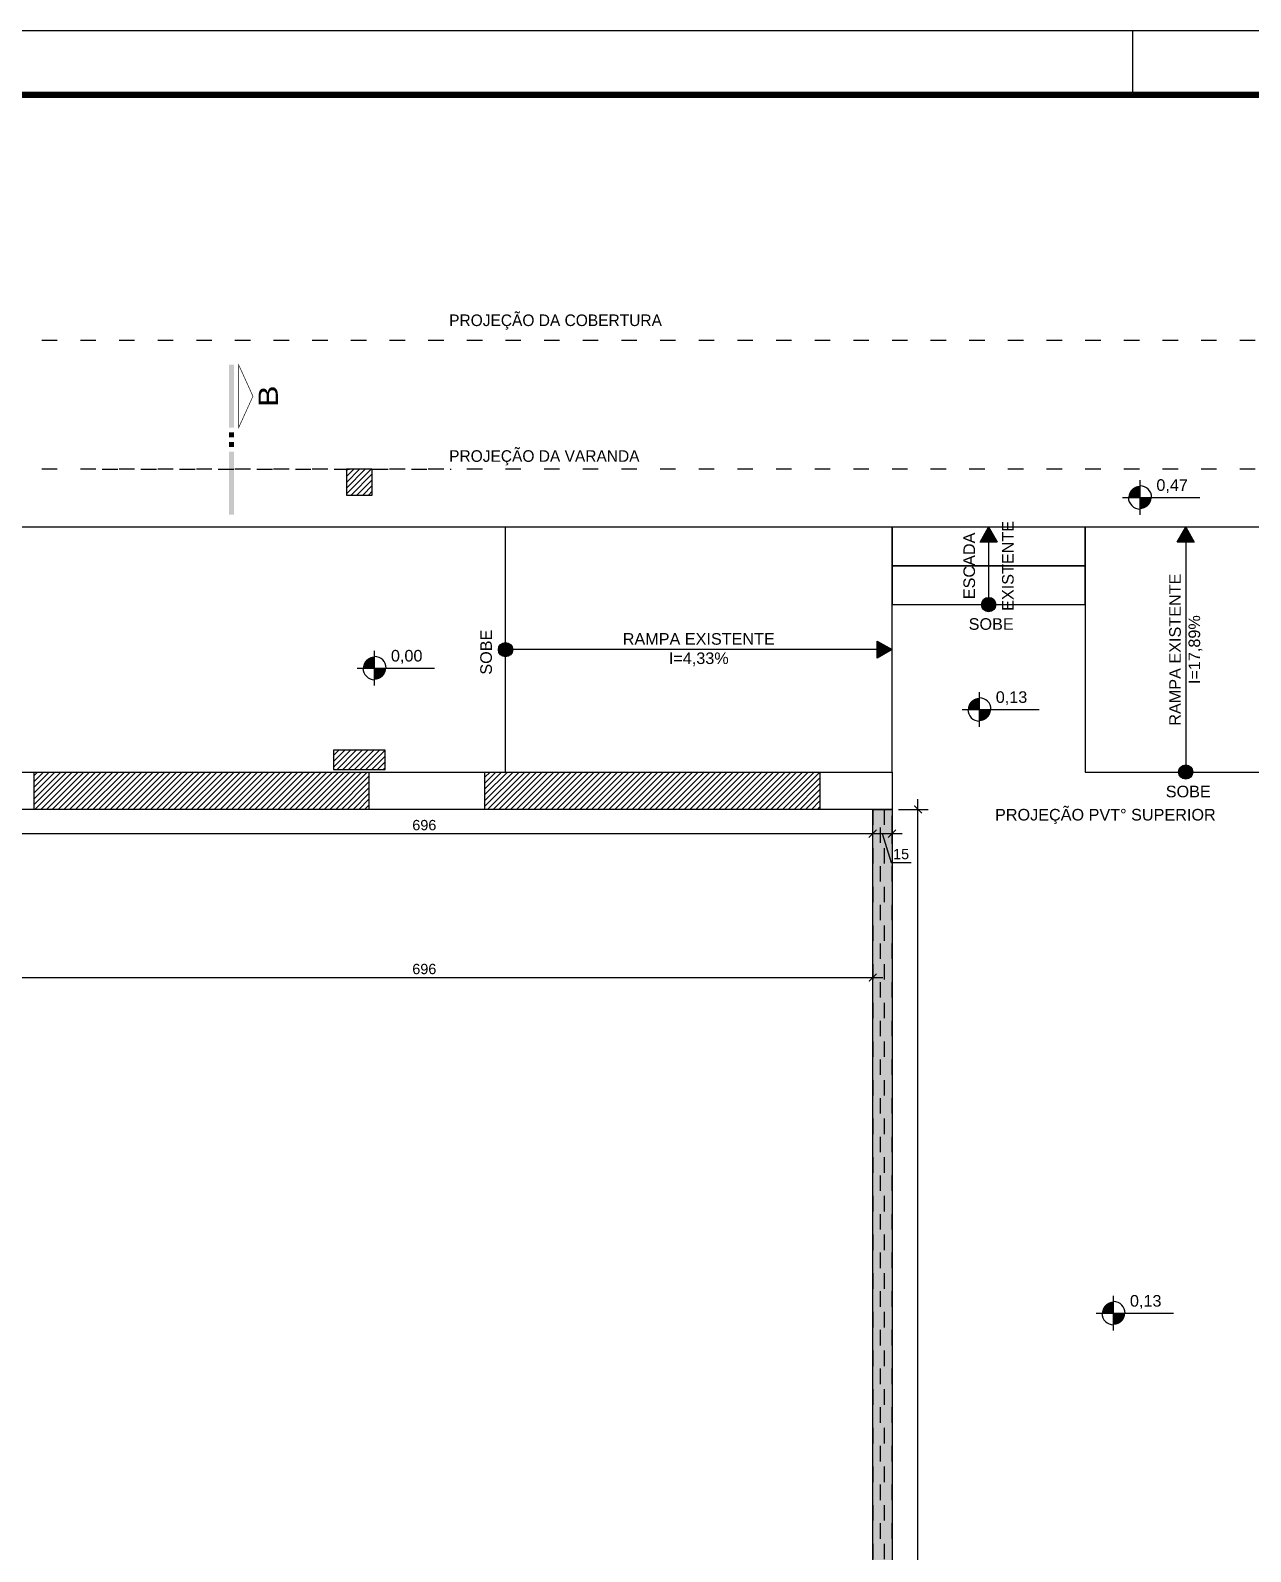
# Model space of a CAD drawing. Header units: millimetres. Extents: x 175 to 8625, y 306 to 3276.
# Drawn here: x 5919 to 6866, y 2096 to 3276 of the extents above; entities that cross this region are included whole.
import ezdxf
from ezdxf.enums import TextEntityAlignment as Align

# ---------------------------------------------------------------- set-up
doc = ezdxf.new("R2010")
doc.units = ezdxf.units.MM
doc.linetypes.add('ACAD_ISO03W100', pattern=[30, 12, -18])
for name, color, linetype in [('construir', 10, 'Continuous'), ('COTA', 8, 'Continuous'), ('demolir', 40, 'ACAD_ISO03W100'), ('Esquadrias', 4, 'Continuous'), ('Estrutura', 49, 'Continuous'), ('LEGENDA', 7, 'Continuous'), ('PAREDE', 5, 'Continuous'), ('PISO', 3, 'Continuous'), ('PISO02', 8, 'Continuous'), ('Projeções', 6, 'ACAD_ISO03W100'), ('Texto', 7, 'Continuous')]:
    doc.layers.add(name, color=color, linetype=linetype)
doc.styles.add('ARIAL', font='Arial.ttf')
doc.dimstyles.new('COTA 50', dxfattribs={"dimscale": 0.5, "dimtxt": 16, "dimasz": 12, "dimexe": 16, "dimexo": 10, "dimgap": 5, "dimtad": 1, "dimrnd": 0.5, "dimtxsty": 'ARIAL', "dimblk": 'ARCHTICK', "dimcen": 2.5, "dimdle": 16, "dimclrd": 8, "dimclre": 8, "dimclrt": 7, "dimadec": 0, "dimazin": 0, "dimtfac": 1, "dimtmove": 1, "dimatfit": 3, "dimfxl": 1, "dimarcsym": 0})
pattern_1 = [(45, (-3820.442, -9443.8905), (-2.245064, 2.245064), [])]

# ---------------------------------------------------------------- blocks, each defined once
blk = doc.blocks.new('_ArchTick')
at = {"layer": 'Texto', "color": 0, "const_width": 0.15}
blk.add_lwpolyline([(-0.5, -0.5), (0.5, 0.5)], dxfattribs=at)
blk = doc.blocks.new('*D30')
at = {"layer": 'COTA', "color": 8, "lineweight": -2, "transparency": 16777216}
for p, q in [((5877.1, 2666.6), (5877.1, 2533.1)), ((6573.1, 2666.6), (6573.1, 2533.1)), ((5869.1, 2541.1), (6581.1, 2541.1))]:
    blk.add_line(p, q, dxfattribs=at)
at = {"layer": 'Defpoints', "color": 0, "lineweight": -3, "transparency": 16777216}
for p in [(5877.1, 2671.6), (6573.1, 2671.6), (6573.1, 2541.1)]:
    blk.add_point(p, dxfattribs=at)
at = {"layer": 'COTA', "color": 8, "lineweight": -2, "transparency": 16777216, "xscale": 6, "yscale": 6, "zscale": 6, "rotation": 180}
blk.add_blockref('_ArchTick', (5877.1, 2541.1), dxfattribs=at)
at = {"layer": 'COTA', "color": 8, "lineweight": -2, "transparency": 16777216, "xscale": 6, "yscale": 6, "zscale": 6}
blk.add_blockref('_ArchTick', (6573.1, 2541.1), dxfattribs=at)
at = {"layer": 'COTA', "color": 7, "lineweight": -2, "transparency": 16777216, "insert": (6225.1, 2547.7), "char_height": 8, "attachment_point": 5, "style": 'ARIAL'}
blk.add_mtext('696', dxfattribs=at)
blk = doc.blocks.new('A$C216C62CF')
at = {"color": 0, "const_width": 0.5}
blk.add_lwpolyline([(-116.3, 5.6), (-67.5, 5.6), (-91.9, 16.7)], close=True, dxfattribs=at)
at = {"color": 0, "linetype": 'ByBlock'}
for points in [[(-116.3, -1.9), (-116.3, 1.9), (-67.5, -1.9), (-67.5, 1.9)], [(-63.8, -1.9), (-63.8, 1.9), (-60, -1.9), (-60, 1.9)], [(-56.3, -1.9), (-56.3, 1.9), (-52.5, -1.9), (-52.5, 1.9)], [(-48.8, -1.9), (-48.8, 1.9), (0, -1.9), (0, 1.9)]]:
    blk.add_solid(points, dxfattribs=at)
at = {"color": 0, "style": 'ARIAL', "width": 1.2}
blk.add_attdef('A', text='', height=15, dxfattribs=at).set_placement((-91.9, 16.7), align=Align.BOTTOM_CENTER)
blk = doc.blocks.new('A1 sem aba')
at = {"layer": 'LEGENDA'}
blk.add_line((-37, 58.4), (-37, 59.4), dxfattribs=at)
blk.add_lwpolyline([(-169, 59.4), (0, 59.4), (0, 0), (-169, 0), (-169, 59.4)], close=True, dxfattribs=at)
at = {"layer": 'LEGENDA', "const_width": 0.1}
blk.add_lwpolyline([(-1, 58.4), (-1, 1), (-166.5, 1), (-166.5, 58.4)], close=True, dxfattribs=at)
blk = doc.blocks.new('*D116')
at = {"layer": 'COTA', "color": 8, "lineweight": -2, "transparency": 16777216}
for p, q in [((5877.1, 2666.6), (5877.1, 2644.8)), ((6573.1, 2666.6), (6573.1, 2644.8)), ((5869.1, 2652.8), (6581.1, 2652.8))]:
    blk.add_line(p, q, dxfattribs=at)
at = {"layer": 'Defpoints', "color": 0, "lineweight": -3, "transparency": 16777216}
for p in [(5877.1, 2671.6), (6573.1, 2671.6), (6573.1, 2652.8)]:
    blk.add_point(p, dxfattribs=at)
at = {"layer": 'COTA', "color": 8, "lineweight": -2, "transparency": 16777216, "xscale": 6, "yscale": 6, "zscale": 6, "rotation": 180}
blk.add_blockref('_ArchTick', (5877.1, 2652.8), dxfattribs=at)
at = {"layer": 'COTA', "color": 8, "lineweight": -2, "transparency": 16777216, "xscale": 6, "yscale": 6, "zscale": 6}
blk.add_blockref('_ArchTick', (6573.1, 2652.8), dxfattribs=at)
at = {"layer": 'COTA', "color": 7, "lineweight": -2, "transparency": 16777216, "insert": (6225.1, 2659.4), "char_height": 8, "attachment_point": 5, "style": 'ARIAL'}
blk.add_mtext('696', dxfattribs=at)
blk = doc.blocks.new('*D117')
at = {"layer": 'COTA', "color": 8, "lineweight": -2, "transparency": 16777216}
for p, q in [((6573.1, 2666.6), (6573.1, 2644.8)), ((6588.1, 2666.6), (6588.1, 2644.8)), ((6565.1, 2652.8), (6596.1, 2652.8)), ((6580.6, 2652.8), (6587.4, 2630.4)), ((6587.4, 2630.4), (6603.1, 2630.4))]:
    blk.add_line(p, q, dxfattribs=at)
at = {"layer": 'Defpoints', "color": 0, "lineweight": -3, "transparency": 16777216}
for p in [(6573.1, 2671.6), (6588.1, 2671.6), (6588.1, 2652.8)]:
    blk.add_point(p, dxfattribs=at)
at = {"layer": 'COTA', "color": 8, "lineweight": -2, "transparency": 16777216, "xscale": 6, "yscale": 6, "zscale": 6, "rotation": 180}
blk.add_blockref('_ArchTick', (6573.1, 2652.8), dxfattribs=at)
at = {"layer": 'COTA', "color": 8, "lineweight": -2, "transparency": 16777216, "xscale": 6, "yscale": 6, "zscale": 6}
blk.add_blockref('_ArchTick', (6588.1, 2652.8), dxfattribs=at)
at = {"layer": 'COTA', "color": 7, "lineweight": -2, "transparency": 16777216, "insert": (6595.2, 2636.9), "char_height": 8, "attachment_point": 5, "style": 'ARIAL'}
blk.add_mtext('15', dxfattribs=at)
blk = doc.blocks.new('*D247')
at = {"layer": 'COTA', "color": 8, "lineweight": -2, "transparency": 16777216}
for p, q in [((6593.1, 2671.6), (6616.3, 2671.6)), ((6608.3, 1467.6), (6608.3, 2679.6)), ((6593.1, 1475.6), (6616.3, 1475.6))]:
    blk.add_line(p, q, dxfattribs=at)
at = {"layer": 'Defpoints', "color": 0, "lineweight": -3, "transparency": 16777216}
for p in [(6588.1, 2671.6), (6608.3, 2671.6), (6588.1, 1475.6)]:
    blk.add_point(p, dxfattribs=at)
at = {"layer": 'COTA', "color": 8, "lineweight": -2, "transparency": 16777216, "xscale": 6, "yscale": 6, "zscale": 6}
for p, rotation in [((6608.3, 2671.6), 90), ((6608.3, 1475.6), 270)]:
    blk.add_blockref('_ArchTick', p, dxfattribs=dict(at, rotation=rotation))
at = {"layer": 'COTA', "color": 7, "lineweight": -2, "transparency": 16777216, "insert": (6601.7, 2073.6), "char_height": 8, "attachment_point": 5, "rotation": 90, "style": 'ARIAL'}
blk.add_mtext('1196', dxfattribs=at)
blk = doc.blocks.new('A$C1DFB60F3')
at = {"layer": 'Texto', "color": 0, "linetype": 'ByBlock'}
for p, q in [((0, -13.5), (0, 13.5)), ((-13.5, 0), (46.5, 0))]:
    blk.add_line(p, q, dxfattribs=at)
at = {"layer": 'Texto', "color": 0, "linetype": 'ByBlock', "const_width": 9}
for points in [[(-4.5, 0, -0.414214), (0, 4.5, -0.618034)], [(0, -4.5, 0.414214), (4.5, 0, 0.618034)]]:
    blk.add_lwpolyline(points, format="xyb", dxfattribs=at)
at = {"layer": 'Texto', "color": 0, "linetype": 'ByBlock'}
for start, end in [(0, 90), (180, 270)]:
    blk.add_arc((0, 0), 9, start, end, dxfattribs=at)
at = {"layer": 'Texto', "color": 0, "linetype": 'ByBlock', "style": 'ARIAL'}
blk.add_attdef('0,00', (12.7, 5.1), '', height=9, dxfattribs=at)

msp = doc.modelspace()

# ---------------------------------------------------------------- hatches: boundary and pattern name
at = {"layer": 'construir'}
h = msp.add_hatch(dxfattribs=at)
h.set_pattern_fill('ANSI31', color=256, style=0)
h.set_pattern_definition(pattern_1)
h.paths.add_polyline_path([(6164.633, 2915.603), (6184.633, 2915.603), (6184.633, 2935.603), (6164.633, 2935.603)])
h = msp.add_hatch(dxfattribs=at)
h.set_pattern_fill('ANSI31', color=256, style=0)
h.set_pattern_definition(pattern_1)
h.paths.add_polyline_path([(6154.633, 2702.603), (6194.633, 2702.603), (6194.633, 2717.603), (6154.633, 2717.603)])
h = msp.add_hatch(dxfattribs=at)
h.set_pattern_fill('ANSI31', color=256, style=0)
h.set_pattern_definition([(45, (510.1333, -2175.3423), (-2.245064, 2.245064), [])])
h.paths.add_polyline_path([(6182.133, 2671.603), (5922.133, 2671.603), (5922.133, 2700.603), (6182.133, 2700.603)])
h = msp.add_hatch(dxfattribs=at)
h.set_pattern_fill('ANSI31', color=256, style=0)
h.set_pattern_definition([(45, (520.1333, -2175.3423), (-2.245064, 2.245064), [])])
h.paths.add_polyline_path([(6532.133, 2671.603), (6272.133, 2671.603), (6272.133, 2700.603), (6532.133, 2700.603)])
at = {"layer": 'demolir'}
h = msp.add_hatch(dxfattribs=at)
h.set_pattern_fill('DOTS', color=256, scale=2, style=0)
h.set_pattern_definition([(0, (6573.1333, -4517.4396), (1.5875, 3.175), [0, -3.175])])
h.paths.add_polyline_path([(6588.133, 1475.603), (6573.133, 1475.603), (6573.133, 2671.603), (6588.133, 2671.603)])
at = {"layer": 'PISO02'}
for points in [[(6663.133, 2890.603), (6669.754, 2879.136), (6656.513, 2879.136)], [(6816.133, 2890.603), (6822.754, 2879.136), (6809.513, 2879.136)], [(6588.133, 2795.603), (6576.666, 2788.983), (6576.666, 2802.224)]]:
    msp.add_hatch(color=256, dxfattribs=at).paths.add_polyline_path(points)
h = msp.add_hatch(color=256, dxfattribs=at)
edge = h.paths.add_edge_path()
edge.add_arc((6663.133, 2830.603), 5.55, 0, 360)
h = msp.add_hatch(color=256, dxfattribs=at)
edge = h.paths.add_edge_path()
edge.add_arc((6288.133, 2795.603), 5.55, 0, 360)
h = msp.add_hatch(color=256, dxfattribs=at)
edge = h.paths.add_edge_path()
edge.add_arc((6816.133, 2700.603), 5.55, 0, 360)

# ---------------------------------------------------------------- linework, layer by layer
at = {"layer": 'construir'}
for points in [[(6182.133, 2671.603), (5922.133, 2671.603), (5922.133, 2700.603), (6182.133, 2700.603)], [(6532.133, 2671.603), (6272.133, 2671.603), (6272.133, 2700.603), (6532.133, 2700.603)]]:
    msp.add_lwpolyline(points, close=True, dxfattribs=at)
at = {"layer": 'demolir'}
for points in [[(6573.133, 2671.603), (6573.133, 1475.603)], [(6588.133, 1475.603), (6588.133, 2671.603)]]:
    msp.add_lwpolyline(points, dxfattribs=at)
at = {"layer": 'Esquadrias', "color": 8}
msp.add_lwpolyline([(6573.133, 1475.603), (6573.133, 2671.603), (6588.133, 2671.603), (6588.133, 1475.603)], close=True, dxfattribs=at)
at = {"layer": 'Esquadrias', "linetype": 'ACAD_ISO03W100'}
msp.add_lwpolyline([(6579.133, 1475.603), (6579.133, 2671.603), (6582.133, 2671.603), (6582.133, 1475.603)], close=True, dxfattribs=at)
at = {"layer": 'Estrutura', "linetype": 'Continuous'}
for points in [[(6164.633, 2915.603), (6184.633, 2915.603), (6184.633, 2935.603), (6164.633, 2935.603), (6164.633, 2915.603)], [(6154.633, 2702.603), (6194.633, 2702.603), (6194.633, 2717.603), (6154.633, 2717.603), (6154.633, 2702.603)]]:
    msp.add_lwpolyline(points, dxfattribs=at)
at = {"layer": 'PAREDE', "linetype": 'Continuous'}
msp.add_lwpolyline([(5862.133, 2700.603), (6588.133, 2700.603), (6588.133, 2671.603), (6573.133, 2671.603), (6573.133, 2671.603), (5877.133, 2671.603), (5877.133, 2291.603)], dxfattribs=at)
at = {"layer": 'PISO'}
msp.add_lwpolyline([(7645.323, 2890.603), (5569.633, 2890.603), (5569.633, 3165.603), (5304.633, 3165.603), (5304.633, 3165.603)], dxfattribs=at)
at = {"layer": 'PISO02'}
for points in [[(6288.133, 2700.603), (6288.133, 2890.603)], [(6588.133, 2700.603), (6588.133, 2890.603)], [(6663.133, 2890.603), (6663.133, 2830.603)], [(6816.133, 2890.603), (6816.133, 2700.603)], [(6588.133, 2795.603), (6288.133, 2795.603)]]:
    msp.add_lwpolyline(points, dxfattribs=at)
for points in [[(6588.133, 2860.603), (6738.133, 2860.603), (6738.133, 2890.603), (6588.133, 2890.603)], [(6663.133, 2890.603), (6669.754, 2879.136), (6656.513, 2879.136)], [(6894.133, 2700.603), (6894.133, 2890.603), (6738.133, 2890.603), (6738.133, 2700.603)], [(6816.133, 2890.603), (6822.754, 2879.136), (6809.513, 2879.136)], [(6588.133, 2830.603), (6738.133, 2830.603), (6738.133, 2860.603), (6588.133, 2860.603)], [(6588.133, 2795.603), (6576.666, 2788.983), (6576.666, 2802.224)]]:
    msp.add_lwpolyline(points, close=True, dxfattribs=at)
for centre in [(6663.133, 2830.603), (6288.133, 2795.603), (6816.133, 2700.603)]:
    msp.add_circle(centre, 5.55, dxfattribs=at)
at = {"layer": 'Projeções'}
msp.add_line((6960.133, 2935.603), (902.133, 2935.603), dxfattribs=at)
msp.add_lwpolyline([(6960.133, 2690.603), (6960.133, 2935.603), (6960.133, 3035.603), (5619.633, 3035.603), (5619.633, 3215.603), (4234.633, 3215.603), (4234.633, 3035.603), (1712.133, 3035.603, 0), (1712.133, 3035.603), (1712.133, 3160.603, 0), (1712.133, 3160.603), (457.133, 3160.603), (457.133, 2700.603)], format="xyb", dxfattribs=at)
msp.add_lwpolyline([(5975.133, 2935.603), (6245.977, 2935.603)], dxfattribs=at)

# ---------------------------------------------------------------- block references
at = {"layer": 'LEGENDA', "xscale": 49.99999999947613, "yscale": 49.99999999947613, "zscale": 49.99999999947613}
msp.add_blockref('A1 sem aba', (8625.17, 306.203), dxfattribs=at)
at = {"layer": 'LEGENDA'}
ref = msp.add_blockref('A$C216C62CF', (6075.374, 2900.383), dxfattribs=dict(at, rotation=270))
ref.add_attrib('A', 'B', dxfattribs={"layer": '0', "color": 0, "height": 15, "rotation": 90, "style": 'ARIAL', "width": 1.2}).set_placement((6115.949, 2992.258), align=Align.BOTTOM_CENTER)
for p, values in [((6780.64, 2913.758), {'0,00': '0,47'}), ((6186.484, 2781.287), {'0,00': '0,00'}), ((6655.968, 2749.171), {'0,00': '0,13'}), ((6760.12, 2280.59), {'0,00': '0,13'})]:
    msp.add_blockref('A$C1DFB60F3', p, dxfattribs=at).add_auto_attribs(values)

# ---------------------------------------------------------------- texts
at = {"layer": 'PISO02', "style": 'ARIAL'}
msp.add_text('SOBE', height=9, rotation=90, dxfattribs=at).set_placement((6273.035, 2793.641), align=Align.MIDDLE_CENTER)
for p in [(6665.095, 2815.505), (6818.095, 2685.505)]:
    msp.add_text('SOBE', height=9, dxfattribs=at).set_placement(p, align=Align.MIDDLE_CENTER)
at = {"layer": 'PISO02', "char_height": 9, "attachment_point": 5, "rotation": 90, "style": 'ARIAL'}
for s, insert, width in [('ESCADA\\P\\PEXISTENTE', (6663.133, 2860.603), 60), ('RAMPA EXISTENTE\\PI=17,89%', (6816.133, 2795.603), 190)]:
    msp.add_mtext(s, dxfattribs=dict(at, insert=insert, width=width))
at = {"layer": 'PISO02', "insert": (6438.133, 2795.603), "char_height": 9, "width": 300, "attachment_point": 5, "style": 'ARIAL'}
msp.add_mtext('RAMPA EXISTENTE\\PI=4,33%', dxfattribs=at)
at = {"layer": 'Texto', "style": 'ARIAL'}
msp.add_text('PROJEÇÃO PVT° SUPERIOR', height=9, dxfattribs=at).set_placement((6668.1, 2663))
at = {"layer": 'Texto', "char_height": 9, "width": 293.00013, "attachment_point": 1}
for s, insert in [('PROJEÇÃO DA COBERTURA', (6244.373, 3055.741)), ('PROJEÇÃO DA VARANDA', (6244.373, 2950.377))]:
    msp.add_mtext(s, dxfattribs=dict(at, insert=insert))

# ---------------------------------------------------------------- dimensions: what is measured, and where the dimension line sits
at = {"layer": 'COTA'}
for base, p1, p2, picture, middle in [((6573.133, 2541.103), (5877.133, 2671.603), (6573.133, 2671.603), '*D30', (6225.133, 2547.688)), ((6573.133, 2652.783), (5877.133, 2671.603), (6573.133, 2671.603), '*D116', (6225.133, 2659.367)), ((6588.133, 2652.783), (6573.133, 2671.603), (6588.133, 2671.603), '*D117', (6589.859, 2636.948))]:
    dim = msp.add_linear_dim(base=base, p1=p1, p2=p2, dimstyle='COTA 50', dxfattribs=at)
    dim.commit()
    dim.dimension.update_dxf_attribs({"geometry": picture, "text_midpoint": middle})
dim = msp.add_linear_dim(base=(6608.308, 2671.603), p1=(6588.133, 1475.603), p2=(6588.133, 2671.603), angle=90, dimstyle='COTA 50', dxfattribs=at)
dim.commit()
dim.dimension.update_dxf_attribs({"geometry": '*D247', "text_midpoint": (6601.724, 2073.603)})

doc.saveas('drawing.dxf')
